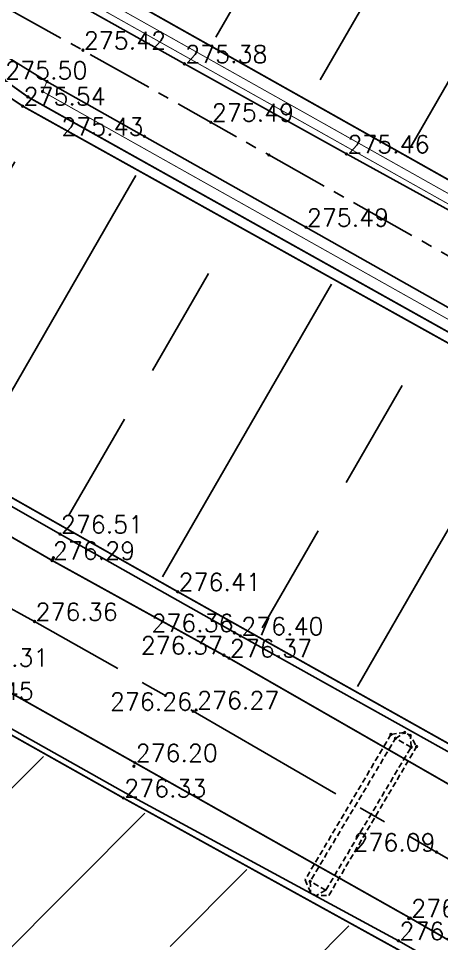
# Model space of a CAD drawing. Extents: x 524954 to 526204, y 9523489 to 9524010.
# Drawn here: x 525327.4 to 525351.4, y 9523687.5 to 9523740 of the extents above; entities that cross this region are included whole.
import ezdxf
from ezdxf.enums import TextEntityAlignment as Align

# ---------------------------------------------------------------- set-up
doc = ezdxf.new("R2010")
doc.units = 0
doc.header["$PDMODE"] = 33
doc.header["$PDSIZE"] = 0.1
for name, pattern in [('ACAD_ISO12W100', [21, 12, -3, 0, -3, 0, -3]), ('AXES2', [28.575, 19.05, -3.175, 3.175, -3.175]), ('CACHEX2', [19.05, 12.7, -6.35])]:
    doc.linetypes.add(name, pattern=pattern)
for name, color, linetype in [('Axe_Route_Existante', 1, 'AXES2'), ('Bord Fleuve', 4, 'ACAD_ISO12W100'), ('Bord_Route_Existante', 6, 'Continuous'), ('PONT', 7, 'Continuous'), ('TopoAlt', 3, 'Continuous'), ('TOPOJIS', 7, 'Continuous')]:
    doc.layers.add(name, color=color, linetype=linetype)
doc.layers.add('Trottoir', color=7, linetype='Continuous', true_color=0xff6666)
doc.styles.add('Simplex 1.0', font='Simplex.shx', dxfattribs={"width": 0.99, "height": 1})

# ---------------------------------------------------------------- blocks, each defined once
blk = doc.blocks.new('TCPOINT M')
at = {"color": 0}
blk.add_point((0, 0), dxfattribs=at)
at = {"layer": 'TopoAlt', "style": 'Simplex 1.0', "width": 0.99}
blk.add_attdef('ALT', (0.15, 0.15), '', height=1, dxfattribs=at)

msp = doc.modelspace()

# ---------------------------------------------------------------- hatches: boundary and pattern name
at = {"layer": 'Bord Fleuve', "ltscale": 0.5}
h = msp.add_hatch(dxfattribs=at)
h.set_pattern_fill('ANSI33', color=256, scale=2, angle=15, style=0)
edge = h.paths.add_edge_path()
edge.add_line((525439.351, 9523820.38), (525429.428, 9523796.02))
edge.add_line((525429.428, 9523796.02), (525428.884, 9523788.101))
edge.add_line((525428.884, 9523788.101), (525428.353, 9523783.613))
edge.add_line((525428.353, 9523783.613), (525432.345, 9523771.044))
edge.add_line((525432.345, 9523771.044), (525425.155, 9523761.396))
edge.add_line((525425.155, 9523761.396), (525425.603, 9523757.857))
edge.add_line((525425.603, 9523757.857), (525425.392, 9523752.767))
edge.add_line((525425.392, 9523752.767), (525425.531, 9523737.269))
edge.add_line((525425.531, 9523737.269), (525420.173, 9523734.242))
edge.add_line((525420.173, 9523734.242), (525409.231, 9523730.837))
edge.add_line((525409.231, 9523730.837), (525403.15, 9523725.262))
edge.add_line((525403.15, 9523725.262), (525399.312, 9523719.279))
edge.add_line((525399.312, 9523719.279), (525398.471, 9523717.204))
edge.add_line((525398.471, 9523717.204), (525387.323, 9523716.767))
edge.add_line((525387.323, 9523716.767), (525379.743, 9523715.417))
edge.add_line((525439.351, 9523820.38), (525412.029, 9523831.392))
edge.add_line((525412.029, 9523831.392), (525397.674, 9523844.829))
edge.add_line((525397.674, 9523844.829), (525370.042, 9523852.892))
edge.add_line((525370.042, 9523852.892), (525354.138, 9523871.224))
edge.add_line((525335.046, 9523740.934), (525335.464, 9523745.788))
edge.add_line((525335.464, 9523745.788), (525334.824, 9523749.483))
edge.add_line((525334.824, 9523749.483), (525332.978, 9523755.879))
edge.add_line((525332.978, 9523755.879), (525332.09, 9523761.937))
edge.add_line((525332.09, 9523761.937), (525333.482, 9523768.659))
edge.add_line((525333.482, 9523768.659), (525335.755, 9523783.426))
edge.add_line((525335.755, 9523783.426), (525345.567, 9523814.167))
edge.add_line((525345.567, 9523814.167), (525355.202, 9523841.723))
edge.add_line((525355.202, 9523841.723), (525358.159, 9523858.254))
edge.add_line((525358.159, 9523858.254), (525357.891, 9523860.435))
edge.add_line((525357.891, 9523860.435), (525354.138, 9523871.224))
edge.add_line((525335.072, 9523740.932), (525368.644, 9523722.072))
edge.add_line((525368.644, 9523722.072), (525369.749, 9523720.981))
edge.add_line((525369.749, 9523720.981), (525379.743, 9523715.417))
h = msp.add_hatch(dxfattribs=at)
h.set_pattern_fill('ANSI33', color=256, scale=2, angle=15, style=0)
edge = h.paths.add_edge_path()
edge.add_line((525326.846, 9523735.199), (525327.483, 9523734.771))
edge.add_line((525327.483, 9523734.771), (525364.269, 9523714.296))
edge.add_line((525364.269, 9523714.296), (525365.78, 9523713.988))
edge.add_line((525365.78, 9523713.988), (525369.372, 9523711.903))
edge.add_line((525369.372, 9523711.903), (525375.355, 9523708.431))
edge.add_line((525375.355, 9523708.431), (525381.004, 9523705.169))
edge.add_line((525293.676, 9523732.146), (525299.792, 9523730.275))
edge.add_line((525299.792, 9523730.275), (525304.371, 9523733.048))
edge.add_line((525304.371, 9523733.048), (525316.169, 9523733.718))
edge.add_line((525316.169, 9523733.718), (525320.161, 9523732.97))
edge.add_line((525320.161, 9523732.97), (525326.842, 9523735.193))
edge.add_line((525369.06, 9523689.539), (525336.596, 9523707.741))
edge.add_line((525336.596, 9523707.741), (525310.114, 9523722.746))
edge.add_line((525310.114, 9523722.746), (525293.676, 9523732.146))
edge.add_line((525381.004, 9523705.169), (525381.313, 9523702.868))
edge.add_line((525381.313, 9523702.868), (525376.206, 9523699.873))
edge.add_line((525376.206, 9523699.873), (525374.714, 9523696.514))
edge.add_line((525374.714, 9523696.514), (525374.46, 9523691.434))
edge.add_line((525374.46, 9523691.434), (525369.5, 9523690.174))
edge.add_line((525369.5, 9523690.174), (525369.06, 9523689.539))
h = msp.add_hatch(dxfattribs=at)
h.set_pattern_fill('ANSI33', color=256, scale=2, style=0)
h.paths.add_polyline_path([(525394.875, 9523547.688), (525386.855, 9523539.684), (525374.857, 9523528.592), (525359.402, 9523533.054), (525302.267, 9523541.753), (525253.226, 9523571.678), (525189.199, 9523592.989), (525146.601, 9523610.427), (525134.908, 9523628.389), (525130.258, 9523644.878), (525129.915, 9523646.053), (525134.923, 9523646.805), (525141.4, 9523651.378), (525145.39, 9523652.194), (525150.779, 9523654.113), (525153.673, 9523654.734), (525157.062, 9523656.215), (525170.428, 9523659.554), (525190.68, 9523663.166), (525195.533, 9523671.037), (525214.046, 9523677.393), (525226.978, 9523684.419), (525241.856, 9523699.409), (525259.549, 9523697.749), (525263.742, 9523702.788), (525265.599, 9523705.429), (525271.397, 9523709.575), (525278.663, 9523713.162), (525282.299, 9523718.359), (525286.813, 9523721.853), (525297.974, 9523715.602), (525305.783, 9523711.053), (525316.348, 9523705.233), (525323.457, 9523701.143), (525333.272, 9523695.625), (525364.282, 9523678.524), (525367.141, 9523669.609), (525369.992, 9523664.673), (525374.256, 9523657.439), (525374.878, 9523649.759), (525376.197, 9523640.514), (525378.821, 9523632.503), (525377.801, 9523621.191), (525377.159, 9523606.875), (525382.451, 9523599.216), (525388.758, 9523585.471), (525391.317, 9523567.355), (525392.74, 9523563.589), (525392.123, 9523555.946)])

# ---------------------------------------------------------------- linework, layer by layer
at = {"layer": 'Axe_Route_Existante', "ltscale": 0.5, "flags": 128}
msp.add_lwpolyline([(524973.101, 9523802.49), (525007.26, 9523792.779), (525027.54, 9523787.364), (525056.127, 9523779.755), (525082.674, 9523773.102), (525107.546, 9523770.048), (525120.684, 9523770.139), (525151.777, 9523772.648), (525176.899, 9523773.894), (525199.324, 9523771.095), (525218.337, 9523765.264), (525227.192, 9523761.534), (525233.843, 9523758.094), (525246.468, 9523751.167), (525256.506, 9523745.531), (525267.014, 9523739.694), (525277.691, 9523733.704), (525288.849, 9523727.299), (525294.632, 9523724.022), (525301.927, 9523719.966), (525310.691, 9523715.333), (525328.32, 9523705.784), (525328.32, 9523705.784), (525337.316, 9523700.691), (525351.138, 9523692.703), (525363.696, 9523685.45), (525368.801, 9523682.627), (525375.475, 9523679.109), (525390.225, 9523670.468), (525400.9, 9523665.019), (525419.619, 9523658.456), (525435.368, 9523656.046), (525454.334, 9523656.625), (525476.288, 9523660.734), (525488.784, 9523664.768), (525501.859, 9523668.012), (525521.809, 9523675.315), (525541.116, 9523687.802), (525552.62, 9523697.708), (525562.351, 9523710.18), (525568.681, 9523722.572), (525575.059, 9523738.704), (525576.995, 9523751.051), (525577.798, 9523776.069), (525576.166, 9523799.52), (525574.181, 9523815.429), (525572.049, 9523834.204), (525569.92, 9523851.041), (525567.326, 9523868.19), (525565.579, 9523885.379), (525563.689, 9523903.219), (525561.356, 9523920.701), (525558.839, 9523938.161)], dxfattribs=at)
at = {"layer": 'Axe_Route_Existante', "ltscale": 0.2, "flags": 128}
msp.add_lwpolyline([(525160.389, 9523785.573), (525205.797, 9523788.476), (525217.621, 9523788.238), (525236.372, 9523785.487), (525254.986, 9523779.404), (525273.087, 9523770.44), (525292.33, 9523759.946), (525308.092, 9523751.255), (525324.048, 9523742.079), (525331.063, 9523738.206), (525341.621, 9523732.26), (525352.065, 9523726.389), (525361.763, 9523720.953), (525371.128, 9523715.674), (525380.291, 9523710.543), (525400.244, 9523698.831), (525414.858, 9523691.369), (525425.413, 9523686.737), (525431.187, 9523683.889)], dxfattribs=at)
at = {"layer": 'Bord_Route_Existante', "flags": 128}
for points in [[(525250.161, 9523787.597), (525257.166, 9523783.785), (525275.212, 9523773.506), (525275.212, 9523773.506), (525285.425, 9523767.672), (525293.84, 9523763.083), (525309.856, 9523753.919), (525310.729, 9523753.366), (525319.14, 9523747.738), (525328.11, 9523742.331), (525328.11, 9523742.331), (525328.11, 9523742.331), (525336.826, 9523737.429), (525346.028, 9523732.316), (525354.526, 9523727.648)], [(525249.388, 9523776.099), (525253.199, 9523775.441), (525270.632, 9523766.582), (525281.73, 9523760.714), (525290.568, 9523756.324), (525306.727, 9523748.07), (525323.073, 9523740.103), (525323.073, 9523740.103), (525329.022, 9523736.429), (525329.022, 9523736.429), (525334.555, 9523733.316), (525343.726, 9523728.156), (525351.8, 9523723.613)]]:
    msp.add_lwpolyline(points, dxfattribs=at)
at = {"layer": 'PONT', "flags": 128}
for points, const_width in [([(525324.546, 9523744.479), (525325.074, 9523745.408), (525327.916, 9523743.865), (525329.958, 9523742.72), (525331.678, 9523742.178), (525368.258, 9523721.604), (525368.258, 9523721.604), (525369.299, 9523720.408), (525388.771, 9523709.568), (525388.379, 9523708.838)], 0.1), ([(525331.863, 9523741.275), (525331.52, 9523740.866), (525367.212, 9523720.831), (525367.482, 9523721.264), (525331.863, 9523741.275)], 0.05), ([(525322.93, 9523739.701), (525322.459, 9523738.824), (525326.6, 9523736.512), (525327.934, 9523735.557), (525364.56, 9523715.082), (525366.079, 9523714.772), (525369.787, 9523712.619), (525375.771, 9523709.147), (525380.256, 9523706.543)], 0.1), ([(525322.212, 9523738.363), (525322.212, 9523738.363), (525326.303, 9523735.932), (525327.643, 9523735.031), (525364.376, 9523714.585), (525365.89, 9523714.276), (525369.525, 9523712.167), (525375.508, 9523708.694), (525385.563, 9523702.888)], 0.1), ([(525329.022, 9523736.429), (525328.772, 9523735.86), (525364.411, 9523715.853), (525364.67, 9523716.372), (525329.022, 9523736.429)], 0.05), ([(525371.674, 9523687.724), (525336.446, 9523707.476), (525309.964, 9523722.481), (525291.095, 9523733.271)], 0.1), ([(525366.952, 9523679.251), (525362.316, 9523681.651), (525349.65, 9523688.957), (525334.009, 9523697.775), (525324.387, 9523703.187), (525316.682, 9523707.341), (525306.692, 9523712.966), (525298.909, 9523717.467), (525286.187, 9523724.502), (525288.226, 9523728.338), (525290.072, 9523731.598), (525296.887, 9523727.578), (525312.026, 9523719.185), (525319.603, 9523714.854), (525329.312, 9523709.25), (525339.355, 9523703.708), (525353.191, 9523695.772), (525365.771, 9523688.671), (525370.679, 9523685.934), (525366.946, 9523679.239)], 0.1), ([(525365.354, 9523678.127), (525333.355, 9523695.773), (525323.541, 9523701.291), (525316.431, 9523705.38), (525305.867, 9523711.201), (525298.058, 9523715.749), (525284.961, 9523723.084)], 0.1)]:
    msp.add_lwpolyline(points, dxfattribs=dict(at, const_width=const_width))
at = {"layer": 'PONT', "linetype": 'CACHEX2', "ltscale": 0.025, "flags": 128}
for points in [[(525348.551, 9523699.379), (525343.676, 9523691.128)], [(525348.551, 9523699.379), (525349.33, 9523699.488), (525349.642, 9523699.321), (525350.009, 9523698.687)], [(525348.81, 9523699.156), (525349.33, 9523699.488)], [(525349.699, 9523698.658), (525349.642, 9523699.321)], [(525349.699, 9523698.658), (525348.81, 9523699.156), (525343.966, 9523691.043)], [(525344.855, 9523690.545), (525349.699, 9523698.658)], [(525345.028, 9523690.246), (525350.009, 9523698.687)], [(525343.676, 9523691.128), (525343.991, 9523690.406), (525344.296, 9523690.228), (525345.028, 9523690.246)], [(525344.855, 9523690.545), (525343.966, 9523691.043)], [(525343.966, 9523691.043), (525343.991, 9523690.406)], [(525344.855, 9523690.545), (525344.296, 9523690.228)]]:
    msp.add_lwpolyline(points, dxfattribs=at)
at = {"layer": 'Trottoir', "flags": 128}
for points in [[(525431.623, 9523663.835), (525429.435, 9523662.623), (525419.921, 9523663.756), (525410.527, 9523667.251), (525402.929, 9523669.968), (525392.531, 9523675.094), (525382.877, 9523681.021), (525377.53, 9523683.764), (525366.337, 9523690.119), (525353.836, 9523697.252), (525340.005, 9523704.965), (525329.764, 9523710.745), (525320.282, 9523716.154), (525312.596, 9523720.462), (525303.314, 9523725.671), (525296.971, 9523729.217), (525289.209, 9523733.607), (525286.427, 9523735.183), (525285.562, 9523734.031)], [(525417.989, 9523652.315), (525406.159, 9523656.432), (525398.337, 9523659.995), (525394.304, 9523661.935), (525387.21, 9523665.848), (525373.267, 9523673.879), (525366.23, 9523677.86), (525361.64, 9523680.436), (525348.982, 9523687.672), (525333.505, 9523696.038), (525323.692, 9523701.556), (525316.581, 9523705.646), (525306.017, 9523711.466), (525298.209, 9523716.014), (525287.22, 9523722.168), (525282.415, 9523724.654), (525283.125, 9523726.121)]]:
    msp.add_lwpolyline(points, dxfattribs=at)

# ---------------------------------------------------------------- block references
at = {"layer": 'TOPOJIS'}
ref = msp.add_blockref('TCPOINT M', (525331.063, 9523738.206, 275.42), dxfattribs=at)
ref.add_attrib('ALT', '275.42', (525331.113, 9523738.256, 275.42), dxfattribs={"layer": 'TopoAlt', "height": 1, "style": 'Simplex 1.0', "width": 0.99})
ref = msp.add_blockref('TCPOINT M', (525336.826, 9523737.429, 275.38), dxfattribs=at)
ref.add_attrib('ALT', '275.38', (525336.876, 9523737.479, 275.38), dxfattribs={"layer": 'TopoAlt', "height": 1, "style": 'Simplex 1.0', "width": 0.99})
ref = msp.add_blockref('TCPOINT M', (525326.6, 9523736.512, 275.5), dxfattribs=at)
ref.add_attrib('ALT', '275.50', (525326.65, 9523736.562, 275.5), dxfattribs={"layer": 'TopoAlt', "height": 1, "style": 'Simplex 1.0', "width": 0.99})
ref = msp.add_blockref('TCPOINT M', (525327.643, 9523735.031, 275.54), dxfattribs=at)
ref.add_attrib('ALT', '275.54', (525327.693, 9523735.081, 275.54), dxfattribs={"layer": 'TopoAlt', "height": 1, "style": 'Simplex 1.0', "width": 0.99})
for p in [(525329.022, 9523736.429, 275.51), (525327.934, 9523735.557, 275.49), (525328.772, 9523735.86, 275.51), (525341.621, 9523732.26, 275.46), (525329.318, 9523709.269, 276.29), (525329.389, 9523709.398, 276.51), (525348.551, 9523699.379), (525349.33, 9523699.488), (525349.642, 9523699.321), (525348.81, 9523699.156), (525350.009, 9523698.687), (525349.699, 9523698.658), (525333.957, 9523697.573, 276.38), (525343.966, 9523691.043), (525349.557, 9523688.933, 276.25)]:
    msp.add_blockref('TCPOINT M', p, dxfattribs=at)
ref = msp.add_blockref('TCPOINT M', (525338.331, 9523734.112, 275.49), dxfattribs=at)
ref.add_attrib('ALT', '275.49', (525338.381, 9523734.162, 275.49), dxfattribs={"layer": 'TopoAlt', "height": 1, "style": 'Simplex 1.0', "width": 0.99})
ref = msp.add_blockref('TCPOINT M', (525334.555, 9523733.316, 275.43), dxfattribs=at)
ref.add_attrib('ALT', '275.43', dxfattribs={"layer": 'TopoAlt', "height": 1, "style": 'Simplex 1.0', "width": 0.99}).set_placement((525334.505, 9523733.366, 275.43), align=Align.RIGHT)
ref = msp.add_blockref('TCPOINT M', (525346.028, 9523732.316, 275.46), dxfattribs=at)
ref.add_attrib('ALT', '275.46', (525346.078, 9523732.366, 275.46), dxfattribs={"layer": 'TopoAlt', "height": 1, "style": 'Simplex 1.0', "width": 0.99})
ref = msp.add_blockref('TCPOINT M', (525343.726, 9523728.156, 275.49), dxfattribs=at)
ref.add_attrib('ALT', '275.49', (525343.776, 9523728.206, 275.49), dxfattribs={"layer": 'TopoAlt', "height": 1, "style": 'Simplex 1.0', "width": 0.99})
ref = msp.add_blockref('TCPOINT M', (525329.764, 9523710.745, 276.51), dxfattribs=at)
ref.add_attrib('ALT', '276.51', (525329.814, 9523710.795, 276.51), dxfattribs={"layer": 'TopoAlt', "height": 1, "style": 'Simplex 1.0', "width": 0.99})
ref = msp.add_blockref('TCPOINT M', (525329.312, 9523709.25, 276.29), dxfattribs=at)
ref.add_attrib('ALT', '276.29', (525329.362, 9523709.3, 276.29), dxfattribs={"layer": 'TopoAlt', "height": 1, "style": 'Simplex 1.0', "width": 0.99})
ref = msp.add_blockref('TCPOINT M', (525336.446, 9523707.476, 276.41), dxfattribs=at)
ref.add_attrib('ALT', '276.41', (525336.496, 9523707.526, 276.41), dxfattribs={"layer": 'TopoAlt', "height": 1, "style": 'Simplex 1.0', "width": 0.99})
ref = msp.add_blockref('TCPOINT M', (525328.32, 9523705.784, 276.36), dxfattribs=at)
ref.add_attrib('ALT', '276.36', (525328.37, 9523705.834, 276.36), dxfattribs={"layer": 'TopoAlt', "height": 1, "style": 'Simplex 1.0', "width": 0.99})
ref = msp.add_blockref('TCPOINT M', (525339.668, 9523705.144, 276.36), dxfattribs=at)
ref.add_attrib('ALT', '276.36', dxfattribs={"layer": 'TopoAlt', "height": 1, "style": 'Simplex 1.0', "width": 0.99}).set_placement((525339.618, 9523705.194, 276.36), align=Align.RIGHT)
ref = msp.add_blockref('TCPOINT M', (525340.005, 9523704.965, 276.4), dxfattribs=at)
ref.add_attrib('ALT', '276.40', (525340.055, 9523705.015, 276.4), dxfattribs={"layer": 'TopoAlt', "height": 1, "style": 'Simplex 1.0', "width": 0.99})
ref = msp.add_blockref('TCPOINT M', (525339.065, 9523703.877, 276.37), dxfattribs=at)
ref.add_attrib('ALT', '276.37', dxfattribs={"layer": 'TopoAlt', "height": 1, "style": 'Simplex 1.0', "width": 0.99}).set_placement((525339.015, 9523703.927, 276.37), align=Align.RIGHT)
ref = msp.add_blockref('TCPOINT M', (525339.355, 9523703.708, 276.37), dxfattribs=at)
ref.add_attrib('ALT', '276.37', (525339.405, 9523703.758, 276.37), dxfattribs={"layer": 'TopoAlt', "height": 1, "style": 'Simplex 1.0', "width": 0.99})
ref = msp.add_blockref('TCPOINT M', (525324.387, 9523703.187, 276.31), dxfattribs=at)
ref.add_attrib('ALT', '276.31', (525324.437, 9523703.237, 276.31), dxfattribs={"layer": 'TopoAlt', "height": 1, "style": 'Simplex 1.0', "width": 0.99})
ref = msp.add_blockref('TCPOINT M', (525323.553, 9523701.284, 276.45), dxfattribs=at)
ref.add_attrib('ALT', '276.45', (525323.603, 9523701.334, 276.45), dxfattribs={"layer": 'TopoAlt', "height": 1, "style": 'Simplex 1.0', "width": 0.99})
ref = msp.add_blockref('TCPOINT M', (525337.316, 9523700.691, 276.26), dxfattribs=at)
ref.add_attrib('ALT', '276.26', dxfattribs={"layer": 'TopoAlt', "height": 1, "style": 'Simplex 1.0', "width": 0.99}).set_placement((525337.266, 9523700.741, 276.26), align=Align.RIGHT)
ref = msp.add_blockref('TCPOINT M', (525337.494, 9523700.767, 276.27), dxfattribs=at)
ref.add_attrib('ALT', '276.27', (525337.544, 9523700.817, 276.27), dxfattribs={"layer": 'TopoAlt', "height": 1, "style": 'Simplex 1.0', "width": 0.99})
ref = msp.add_blockref('TCPOINT M', (525334.009, 9523697.775, 276.2), dxfattribs=at)
ref.add_attrib('ALT', '276.20', (525334.059, 9523697.825, 276.2), dxfattribs={"layer": 'TopoAlt', "height": 1, "style": 'Simplex 1.0', "width": 0.99})
ref = msp.add_blockref('TCPOINT M', (525333.355, 9523695.773, 276.33), dxfattribs=at)
ref.add_attrib('ALT', '276.33', (525333.405, 9523695.823, 276.33), dxfattribs={"layer": 'TopoAlt', "height": 1, "style": 'Simplex 1.0', "width": 0.99})
ref = msp.add_blockref('TCPOINT M', (525351.138, 9523692.703, 276.09), dxfattribs=at)
ref.add_attrib('ALT', '276.09', dxfattribs={"layer": 'TopoAlt', "height": 1, "style": 'Simplex 1.0', "width": 0.99}).set_placement((525351.088, 9523692.753, 276.09), align=Align.RIGHT)
ref = msp.add_blockref('TCPOINT M', (525349.65, 9523688.957, 276.08), dxfattribs=at)
ref.add_attrib('ALT', '276.08', (525349.7, 9523689.007, 276.08), dxfattribs={"layer": 'TopoAlt', "height": 1, "style": 'Simplex 1.0', "width": 0.99})
ref = msp.add_blockref('TCPOINT M', (525348.982, 9523687.672, 276.26), dxfattribs=at)
ref.add_attrib('ALT', '276.26', (525349.032, 9523687.722, 276.26), dxfattribs={"layer": 'TopoAlt', "height": 1, "style": 'Simplex 1.0', "width": 0.99})

doc.saveas('drawing.dxf')
